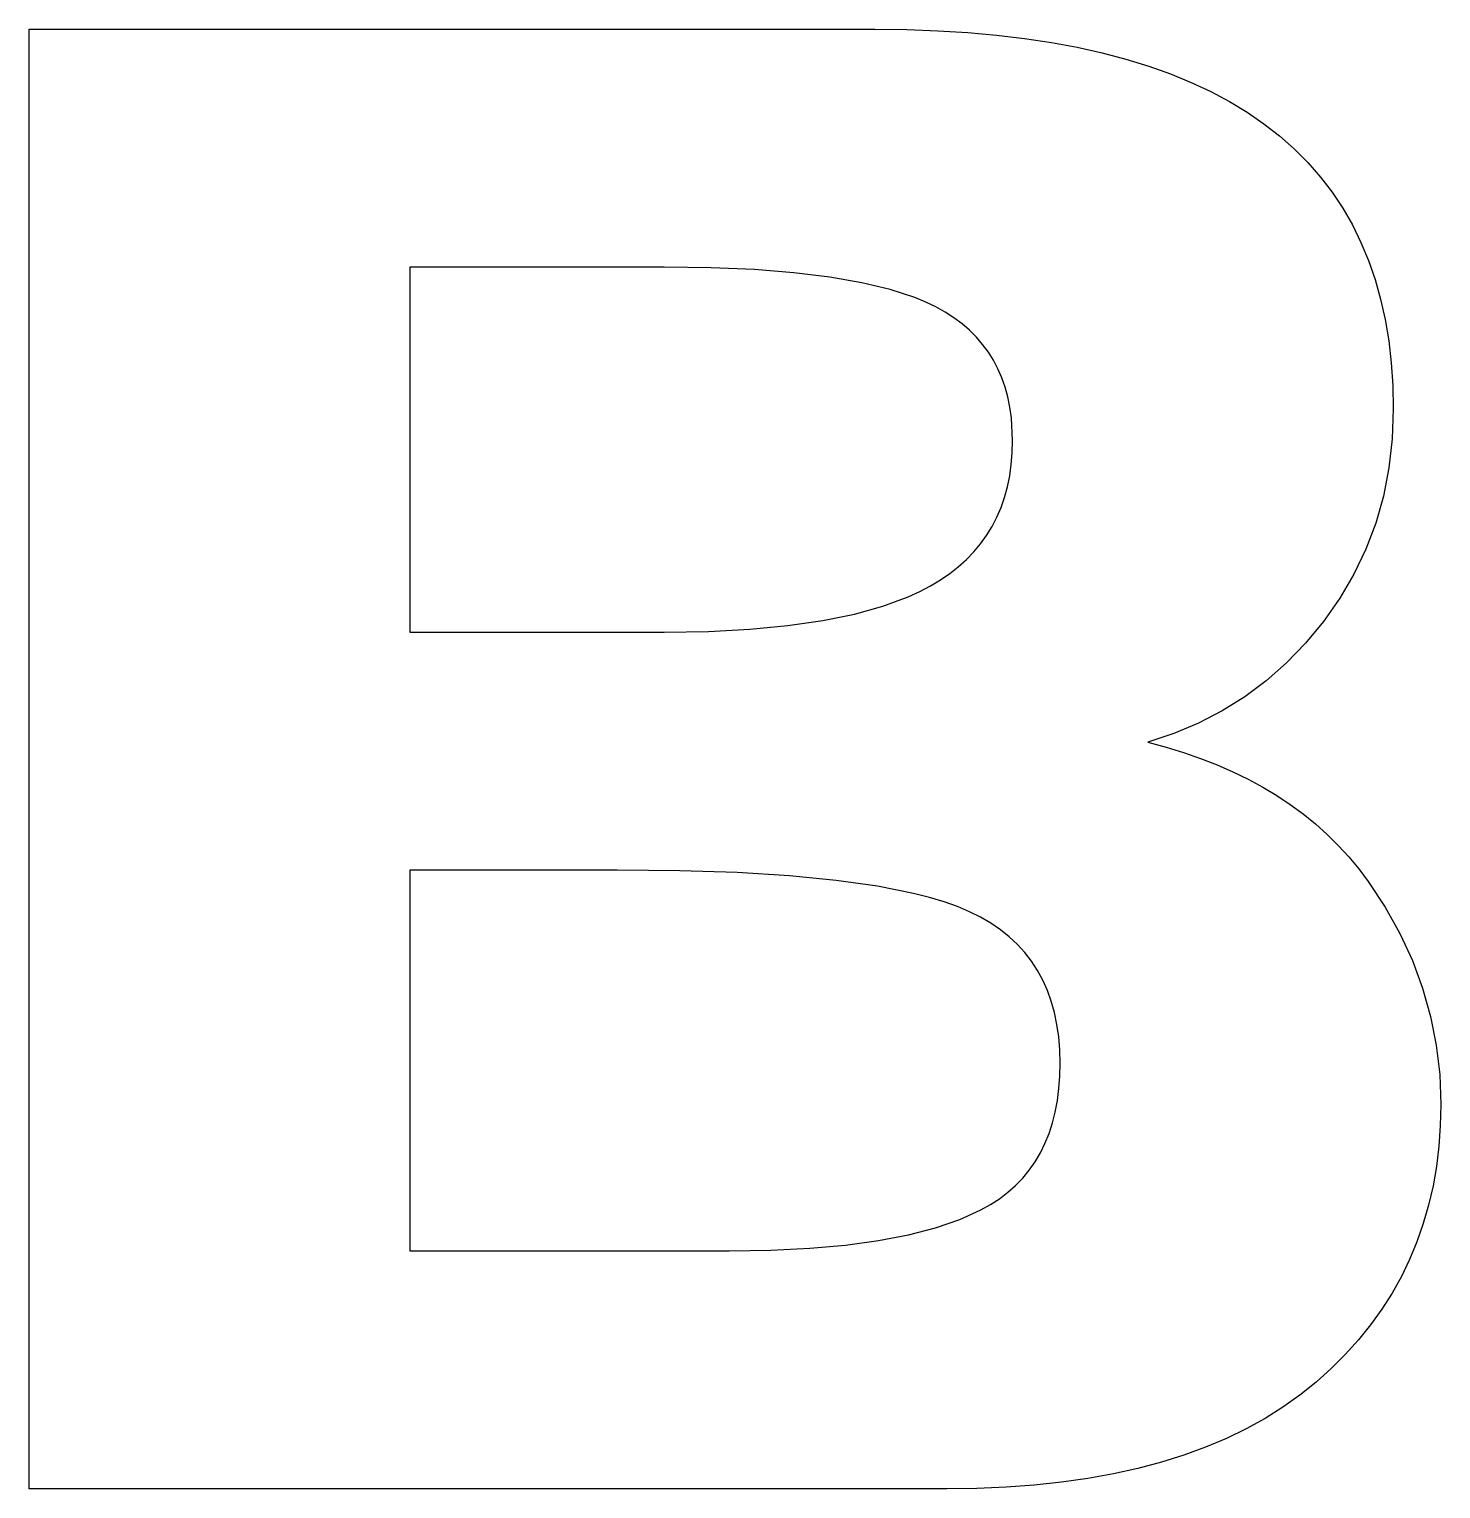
# Model space of a CAD drawing. Header units: metres. Extents: x -269 to 2726, y -36 to 1548.
# Drawn here: x -221.86 to -196.06, y 1179.69 to 1206.36 of the extents above; entities that cross this region are included whole.
import ezdxf

# ---------------------------------------------------------------- set-up
doc = ezdxf.new("R2010")
doc.units = ezdxf.units.M
doc.layers.add('Page1', color=7, linetype='CONTINUOUS')

msp = doc.modelspace()

# ---------------------------------------------------------------- linework, layer by layer
at = {"layer": 'Page1'}
for points in [[(-221.855621, 1206.358765), (-206.402725, 1206.358765), (-206.402725, 1206.358765), (-205.818207, 1206.352051), (-205.252335, 1206.331787), (-204.705124, 1206.297974), (-204.17659, 1206.250732), (-203.666718, 1206.190063), (-203.175507, 1206.115845), (-202.702972, 1206.028076), (-202.249084, 1205.926758), (-201.813873, 1205.812134), (-201.397324, 1205.683838), (-200.999435, 1205.542114), (-200.620209, 1205.386841), (-200.259644, 1205.21814), (-199.917755, 1205.035889), (-199.594528, 1204.84021), (-199.289963, 1204.630981), (-199.289963, 1204.630981), (-199.003952, 1204.408081), (-198.736389, 1204.171631), (-198.487289, 1203.921387), (-198.256638, 1203.657349), (-198.044449, 1203.379639), (-197.850693, 1203.088257), (-197.6754, 1202.783203), (-197.518555, 1202.464355), (-197.380173, 1202.131836), (-197.260223, 1201.785645), (-197.158737, 1201.425659), (-197.075714, 1201.052124), (-197.011124, 1200.664673), (-196.964996, 1200.263672), (-196.937317, 1199.848877), (-196.928085, 1199.42041), (-196.928085, 1199.42041), (-196.948013, 1198.872314), (-197.007782, 1198.342163), (-197.107376, 1197.830078), (-197.246826, 1197.335938), (-197.426102, 1196.859741), (-197.645233, 1196.401489), (-197.90419, 1195.961304), (-198.203003, 1195.539063), (-198.203003, 1195.539063), (-198.532028, 1195.142944), (-198.881638, 1194.78125), (-199.251846, 1194.453979), (-199.642654, 1194.161133), (-200.054047, 1193.902588), (-200.486038, 1193.678467), (-200.938614, 1193.48877), (-201.411789, 1193.333374), (-201.411789, 1193.333374), (-201.079742, 1193.243896), (-200.758408, 1193.14502), (-200.4478, 1193.036987), (-200.147919, 1192.919678), (-199.858749, 1192.793213), (-199.580307, 1192.657349), (-199.312592, 1192.512329), (-199.055588, 1192.358032), (-198.809296, 1192.194458), (-198.573746, 1192.021606), (-198.348907, 1191.839478), (-198.134781, 1191.648193), (-197.931381, 1191.447632), (-197.738708, 1191.237793), (-197.556747, 1191.018677), (-197.385513, 1190.790405), (-197.385513, 1190.790405), (-197.074509, 1190.31897), (-196.804962, 1189.836548), (-196.576889, 1189.343262), (-196.390274, 1188.838989), (-196.245132, 1188.32373), (-196.141464, 1187.797485), (-196.079254, 1187.260254), (-196.058533, 1186.712036), (-196.058533, 1186.712036), (-196.067429, 1186.326538), (-196.094162, 1185.950195), (-196.138702, 1185.583008), (-196.20105, 1185.224976), (-196.281219, 1184.876099), (-196.379196, 1184.536255), (-196.494995, 1184.205688), (-196.628616, 1183.884277), (-196.780045, 1183.571899), (-196.94928, 1183.268799), (-197.136353, 1182.974731), (-197.341217, 1182.689819), (-197.563904, 1182.414185), (-197.804413, 1182.147583), (-198.062729, 1181.890137), (-198.338867, 1181.641846), (-198.338867, 1181.641846), (-198.632446, 1181.405762), (-198.9431, 1181.184814), (-199.270828, 1180.979248), (-199.615616, 1180.788818), (-199.977493, 1180.613647), (-200.35643, 1180.453735), (-200.752441, 1180.30896), (-201.165527, 1180.179565), (-201.595688, 1180.065308), (-202.042908, 1179.966309), (-202.507217, 1179.882446), (-202.988586, 1179.813965), (-203.48703, 1179.76062), (-204.002548, 1179.722534), (-204.535141, 1179.699707), (-205.084793, 1179.692139), (-205.084793, 1179.692139), (-221.855621, 1179.692139), (-221.855621, 1179.692139), (-221.855621, 1206.358765)], [(-214.899109, 1195.344238), (-210.252365, 1195.344238), (-210.252365, 1195.344238), (-209.440231, 1195.357422), (-208.686325, 1195.396973), (-207.990677, 1195.462769), (-207.353256, 1195.554932), (-206.774078, 1195.67334), (-206.253128, 1195.818115), (-205.790436, 1195.989258), (-205.580917, 1196.084717), (-205.385971, 1196.186646), (-205.385971, 1196.186646), (-205.204163, 1196.295776), (-205.034088, 1196.412476), (-204.875748, 1196.536743), (-204.729126, 1196.668701), (-204.594238, 1196.808228), (-204.471085, 1196.955444), (-204.35965, 1197.110107), (-204.259949, 1197.272461), (-204.171982, 1197.442505), (-204.095749, 1197.619995), (-204.031235, 1197.805176), (-203.978455, 1197.997925), (-203.937393, 1198.198364), (-203.908066, 1198.406372), (-203.890472, 1198.621948), (-203.884613, 1198.845215), (-203.884613, 1198.845215), (-203.906479, 1199.257813), (-203.933807, 1199.452515), (-203.972076, 1199.639648), (-204.021286, 1199.81897), (-204.081406, 1199.990601), (-204.152481, 1200.154541), (-204.234482, 1200.310913), (-204.327408, 1200.459473), (-204.431274, 1200.600342), (-204.546082, 1200.733521), (-204.671814, 1200.859009), (-204.808472, 1200.976807), (-204.95607, 1201.086914), (-205.114609, 1201.189331), (-205.284073, 1201.284058), (-205.284073, 1201.284058), (-205.467484, 1201.37207), (-205.667831, 1201.454346), (-206.119385, 1201.602051), (-206.638733, 1201.727051), (-207.225876, 1201.829224), (-207.880814, 1201.908691), (-208.603531, 1201.965454), (-209.394058, 1201.999634), (-210.252365, 1202.010986), (-210.252365, 1202.010986), (-214.899109, 1202.010986), (-214.899109, 1202.010986), (-214.899109, 1195.344238)], [(-214.899109, 1184.039917), (-209.061249, 1184.039917), (-209.061249, 1184.039917), (-208.29985, 1184.051636), (-207.591736, 1184.08667), (-206.936905, 1184.14502), (-206.335358, 1184.226807), (-205.787109, 1184.331787), (-205.292145, 1184.460327), (-204.850449, 1184.612061), (-204.462067, 1184.787231), (-204.462067, 1184.787231), (-204.286835, 1184.885254), (-204.12291, 1184.992554), (-203.970306, 1185.109131), (-203.828995, 1185.234985), (-203.69899, 1185.370117), (-203.580292, 1185.514526), (-203.472885, 1185.668213), (-203.376801, 1185.831177), (-203.292023, 1186.003296), (-203.218536, 1186.184814), (-203.156357, 1186.37561), (-203.105484, 1186.575562), (-203.065918, 1186.784912), (-203.037659, 1187.003418), (-203.020706, 1187.231323), (-203.015045, 1187.468384), (-203.015045, 1187.468384), (-203.021515, 1187.714355), (-203.040909, 1187.950439), (-203.073242, 1188.177002), (-203.118515, 1188.393677), (-203.176697, 1188.600708), (-203.247833, 1188.797974), (-203.331894, 1188.985474), (-203.428879, 1189.16333), (-203.538803, 1189.331421), (-203.661667, 1189.489746), (-203.797455, 1189.638428), (-203.946182, 1189.777344), (-204.107834, 1189.906494), (-204.282425, 1190.025879), (-204.46994, 1190.13562), (-204.670395, 1190.235596), (-204.670395, 1190.235596), (-204.889542, 1190.327759), (-205.133163, 1190.41394), (-205.401245, 1190.494141), (-205.693802, 1190.568481), (-206.35231, 1190.699219), (-207.108688, 1190.806274), (-207.962936, 1190.889404), (-208.915039, 1190.948853), (-209.965027, 1190.984619), (-211.112869, 1190.99646), (-211.112869, 1190.99646), (-214.899109, 1190.99646), (-214.899109, 1190.99646), (-214.899109, 1184.039917)]]:
    msp.add_lwpolyline(points, dxfattribs=at)

doc.saveas('drawing.dxf')
